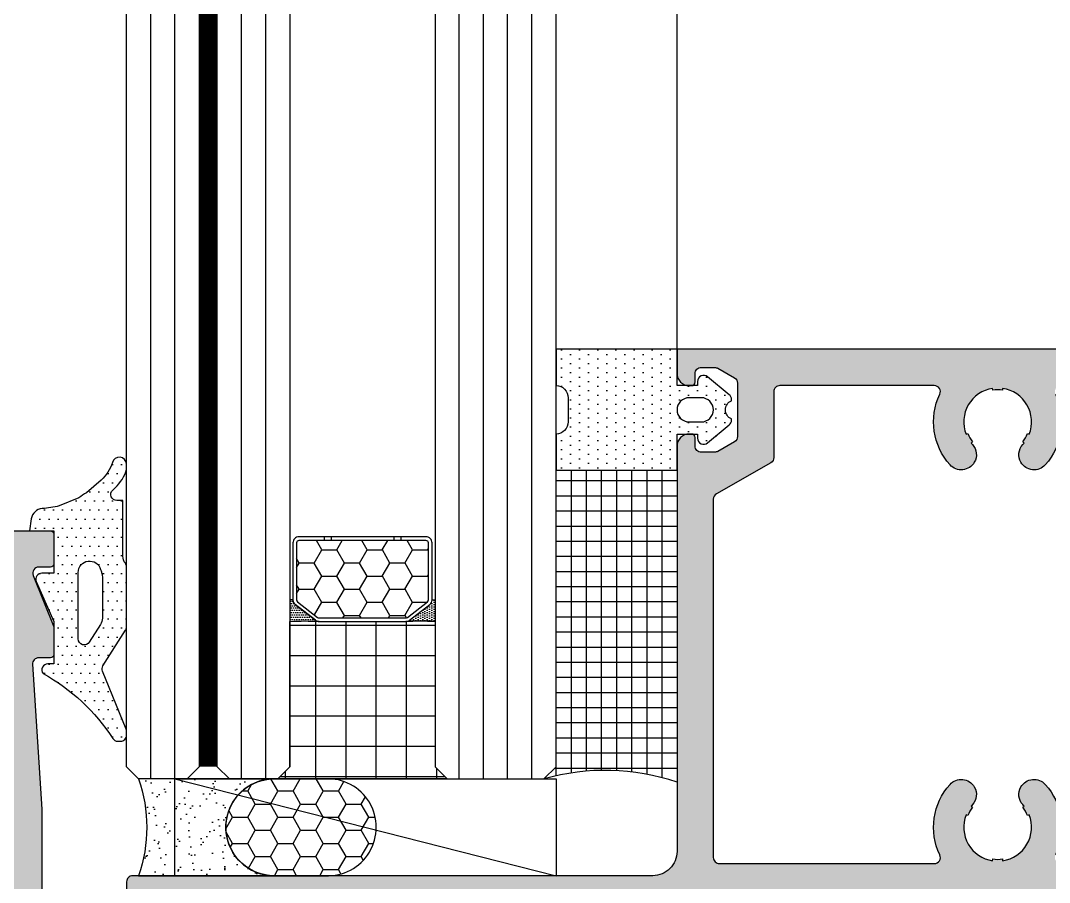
# Model space of a CAD drawing. Header units: millimetres. Extents: x 434053 to 1059003, y -2417481 to 936527.
# Drawn here: x 641060.8 to 641145.8, y -2244145.3 to -2244074 of the extents above; entities that cross this region are included whole.
import ezdxf

# ---------------------------------------------------------------- set-up
doc = ezdxf.new("R2010")
doc.units = ezdxf.units.MM
doc.header["$LTSCALE"] = 1000
doc.header["$MEASUREMENT"] = 0
doc.linetypes.add('HIDDEN', pattern=[9.525, 6.35, -3.175])
for name, color, linetype in [('ELASTOMER', 6, 'Continuous'), ('ELASTOMER-V', 241, 'Continuous'), ('EXTRUSION-V', 141, 'Continuous'), ('EXTRUSION1', 4, 'Continuous'), ('GLASS', 1, 'Continuous'), ('GLASS-V', 11, 'Continuous'), ('HZHZNEWPLOTLAYER#@$TT', 7, 'Continuous'), ('SFC-ELASTOMER', 6, 'Continuous'), ('SFC-ELASTOMER-V', 241, 'Continuous'), ('SILICONE', 8, 'Continuous'), ('SILICONE-V', 9, 'Continuous'), ('型材断面填充', 254, 'Continuous')]:
    doc.layers.add(name, color=color, linetype=linetype)
pattern_1 = [(180, (-8259.038, 34605.197), (2e-12, -2.5), []), (270, (-8259.038, 34605.197), (2.5, 2e-12), [])]
pattern_2 = [(90, (-8261.038, 34583.1971), (1.08253175, 1.875), [1.25, -2.5]), (330, (-8261.038, 34583.1971), (1.082531757, -1.874999996), [1.25, -2.5]), (30, (-8261.038, 34583.1971), (2.165063507, 4e-09), [-2.5, 1.25])]
pattern_3 = [(270, (-2314.46293, 32414.2856), (0.1875, -0.09375), [0, -0.1875])]
pattern_4 = [(180, (-2314.46293, 32414.2856), (-0.09375, -0.1875), [0, -0.1875])]

# ---------------------------------------------------------------- blocks, each defined once
blk = doc.blocks.new('*U431')
at = {"layer": 'GLASS-V'}
h = blk.add_hatch(dxfattribs=at)
h.set_pattern_fill('HONEY', color=256, scale=10, angle=90, style=0)
h.set_pattern_definition(pattern_2)
edge = h.paths.add_edge_path()
edge.add_arc((14.799, 12.25), 0.2, 218, 270, ccw=False)
edge.add_line((14.642, 12.127), (13.342, 13.79))
edge.add_arc((13.5, 13.913), 0.2, 180, 218, ccw=False)
edge.add_line((13.3, 13.913), (13.3, 17.5))
edge.add_line((13.3, 17.5), (13.3, 21.087))
edge.add_arc((13.5, 21.087), 0.2, 142, 180, ccw=False)
edge.add_line((13.342, 21.21), (14.642, 22.873))
edge.add_arc((14.799, 22.75), 0.2, 90, 142, ccw=False)
edge.add_line((14.799, 22.95), (19.5, 22.95))
edge.add_arc((19.5, 22.75), 0.2, 0, 90, ccw=False)
edge.add_line((19.7, 22.75), (19.7, 12.25))
edge.add_arc((19.5, 12.25), 0.2, 270, 360, ccw=False)
edge.add_line((19.5, 12.05), (14.799, 12.05))
at = {"layer": 'SILICONE'}
h = blk.add_hatch(dxfattribs=at)
h.set_pattern_fill('DOTS', color=256, scale=3, angle=180, style=0)
h.set_pattern_definition(pattern_4)
edge = h.paths.add_edge_path()
edge.add_arc((-1.941, 22.294), 14.99, -4.61622, 4.61622, ccw=False)
edge.add_arc((13.473, 21.096), 0.474, 140.89449, 181.10551, ccw=False)
edge.add_line((13.106, 21.395), (14.405, 23.058))
edge.add_arc((14.799, 22.75), 0.5, 90, 142, ccw=False)
edge.add_line((14.799, 23.25), (14.799, 23.5))
edge.add_line((14.799, 23.5), (13, 23.5))
h = blk.add_hatch(dxfattribs=at)
h.set_pattern_fill('DOTS', color=256, scale=3, angle=270, style=0)
h.set_pattern_definition(pattern_3)
edge = h.paths.add_edge_path()
edge.add_arc((-1.941, 12.706), 14.99, 355.38378, 364.61622)
edge.add_arc((13.473, 13.904), 0.474, 178.89449, 219.10551)
edge.add_line((13.106, 13.605), (14.405, 11.942))
edge.add_arc((14.799, 12.25), 0.5, 218, 270)
edge.add_line((14.799, 11.75), (14.799, 11.5))
edge.add_line((14.799, 11.5), (13, 11.5))
at = {"layer": 'SILICONE-V'}
h = blk.add_hatch(dxfattribs=at)
h.set_pattern_fill('ANSI37', color=256, scale=20, angle=135, style=0)
h.set_pattern_definition(pattern_1)
edge = h.paths.add_edge_path()
edge.add_line((0, 24.5), (0, 10.5))
edge.add_line((0, 10.5), (1, 11.5))
edge.add_line((1, 11.5), (13, 11.5))
edge.add_arc((-2.774, 12.732), 15.822, 355.53366, 364.46634)
edge.add_line((13, 13.964), (13, 21.036))
edge.add_arc((-1.769, 22.268), 14.82, 355.23107, 364.76893)
edge.add_line((13, 23.5), (1, 23.5))
edge.add_line((1, 23.5), (0, 24.5))
at = {"layer": 'GLASS'}
for points in [[(2709.928, 23.5), (1, 23.5), (0, 24.5), (0, 32.5), (1, 33.5), (2709.928, 33.5)], [(2709.928, 11.5), (1, 11.5), (0, 10.5), (0, 6.5), (1, 5.5), (2709.928, 5.5)], [(2709.928, 4), (1, 4), (0, 3), (0, -1), (1, -2), (2709.928, -2)]]:
    blk.add_lwpolyline(points, dxfattribs=at)
at = {"layer": 'GLASS-V'}
for p, q in [((0, 31.5), (2709.928, 31.5)), ((0, 29.5), (2709.928, 29.5)), ((0, 27.5), (2709.928, 27.5)), ((0, 25.5), (2709.928, 25.5)), ((20, 20.666, 0), (19.7, 20.666, 0)), ((20, 20.084, 0), (19.7, 20.084, 0)), ((20, 14.916, 0), (19.7, 14.916, 0)), ((20, 14.334, 0), (19.7, 14.334, 0)), ((0, 9.5), (2709.928, 9.5)), ((0, 7.5), (2709.928, 7.5)), ((0, 2), (2709.928, 2)), ((0, 0), (2709.928, 0))]:
    blk.add_line(p, q, dxfattribs=at)
for points in [[(13, 17.5), (13, 21.087, -0.167343), (13.106, 21.395), (14.405, 23.058, -0.230868), (14.799, 23.25), (19.5, 23.25, -0.414214), (20, 22.75), (20, 17.5), (20, 12.25, -0.414214), (19.5, 11.75), (14.799, 11.75, -0.230868), (14.405, 11.942), (13.106, 13.605, -0.167343), (13, 13.913)], [(14.799, 12.05, -0.230868), (14.642, 12.127), (13.342, 13.79, -0.167343), (13.3, 13.913), (13.3, 17.5), (13.3, 21.087, -0.167343), (13.342, 21.21), (14.642, 22.873, -0.230868), (14.799, 22.95), (19.5, 22.95, -0.414214), (19.7, 22.75), (19.7, 12.25, -0.414214), (19.5, 12.05)]]:
    blk.add_lwpolyline(points, format="xyb", close=True, dxfattribs=at)
at = {"layer": 'GLASS-V', "linetype": 'HIDDEN', "const_width": 1.5}
blk.add_lwpolyline([(1, 4.75), (2709.928, 4.75)], dxfattribs=at)
at = {"layer": 'SILICONE'}
for points in [[(0, 24.5), (0, 10.5), (1, 11.5), (13, 11.5, 0.038996), (13, 13.964), (13, 21.036, 0.041641), (13, 23.5), (1, 23.5)], [(13, 23.5, -0.040306), (13, 21.087, -0.177276), (13.106, 21.395), (14.405, 23.058, -0.230868), (14.799, 23.25), (14.799, 23.5)], [(13, 11.5, 0.040306), (13, 13.913, 0.177276), (13.106, 13.605), (14.405, 11.942, 0.230868), (14.799, 11.75), (14.799, 11.5)]]:
    blk.add_lwpolyline(points, format="xyb", close=True, dxfattribs=at)
blk = doc.blocks.new('20221206.181917')
at = {"layer": 'EXTRUSION-V'}
blk.add_line((210.042, 2015, 0), (210.042, 4689.428, 0), dxfattribs=at)
at = {"color": 0, "linetype": 'ByBlock', "xscale": -1, "rotation": 270}
blk.add_blockref('*U431', (166.542, 1979.5, 0), dxfattribs=at)
blk = doc.blocks.new('20211011-LC10')
at = {"layer": '型材断面填充', "linetype": 'ByBlock'}
h = blk.add_hatch(color=256, dxfattribs=at)
edge = h.paths.add_edge_path()
edge.add_line((46.5, 62), (46.7, 62))
edge.add_arc((46.7, 62.3), 0.3, 270, 360)
edge.add_line((47, 62.3), (47, 63))
edge.add_arc((47.5, 63), 0.5, 90, 180, ccw=False)
edge.add_line((47.5, 63.5), (48.617, 63.5))
edge.add_arc((48.617, 63), 0.5, 60.25512, 90, ccw=False)
edge.add_line((48.865, 63.434), (50.248, 62.644))
edge.add_arc((50, 62.21), 0.5, 0, 60.25512, ccw=False)
edge.add_line((50.5, 62.21), (50.5, 57.79))
edge.add_arc((50, 57.79), 0.5, -60.25512, 0, ccw=False)
edge.add_line((50.248, 57.356), (48.865, 56.566))
edge.add_arc((48.617, 57), 0.5, 270, 299.74488, ccw=False)
edge.add_line((48.617, 56.5), (47.5, 56.5))
edge.add_arc((47.5, 57), 0.5, 180, 270, ccw=False)
edge.add_line((47, 57), (47, 57.7))
edge.add_arc((46.7, 57.7), 0.3, 0, 90)
edge.add_line((46.7, 58), (46.5, 58))
edge.add_arc((46.5, 57), 1, 90, 180.00005)
edge.add_line((45.5, 57), (45.5, 23.5))
edge.add_arc((43.5, 23.5), 2, -89.99999, 0.00001, ccw=False)
edge.add_line((43.5, 21.5), (0.5, 21.5))
edge.add_arc((0.5, 21), 0.5, 90.00001, 180)
edge.add_line((0, 21), (0, 14))
edge.add_arc((0.5, 14), 0.5, 180, 270)
edge.add_line((0.5, 13.5), (4.5, 13.5))
edge.add_arc((4.5, 14), 0.5, 270, 360)
edge.add_line((5, 14), (5, 15))
edge.add_arc((4.5, 15), 0.5, 0, 90)
edge.add_line((4.5, 15.5), (2.5, 15.5))
edge.add_arc((2.5, 16), 0.5, 180, 270, ccw=False)
edge.add_line((2, 16), (2, 17.5))
edge.add_arc((2.5, 17.5), 0.5, 90, 180, ccw=False)
edge.add_line((2.5, 18), (22, 18))
edge.add_arc((22, 17.5), 0.5, 0, 90, ccw=False)
edge.add_line((22.5, 17.5), (22.5, 13))
edge.add_arc((23, 13), 0.5, 180, 270)
edge.add_line((23, 12.5), (27, 12.5))
edge.add_arc((27, 13), 0.5, 270, 360)
edge.add_line((27.5, 13), (27.5, 14))
edge.add_arc((27, 14), 0.5, 0, 90)
edge.add_line((27, 14.5), (25, 14.5))
edge.add_arc((25, 15), 0.5, 180, 270, ccw=False)
edge.add_line((24.5, 15), (24.5, 17.5))
edge.add_arc((25, 17.5), 0.5, 90.00002, 180, ccw=False)
edge.add_line((25, 18), (45, 18))
edge.add_arc((45, 17.5), 0.5, 0.00001, 90.00001, ccw=False)
edge.add_line((45.5, 17.5), (45.5, 10))
edge.add_line((45.5, 10), (49.001, 10))
edge.add_arc((49.001, 11), 1, 270, 360)
edge.add_line((50.001, 11), (50.001, 11.2))
edge.add_arc((49.701, 11.2), 0.3, 0, 90)
edge.add_line((49.701, 11.5), (49.001, 11.5))
edge.add_arc((49.001, 12), 0.5, 180, 270, ccw=False)
edge.add_line((48.501, 12), (48.501, 17.617))
edge.add_arc((49.001, 17.617), 0.5, 150.25512, 180, ccw=False)
edge.add_line((48.567, 17.865), (49.357, 19.248))
edge.add_arc((49.791, 19), 0.5, 90, 150.25512, ccw=False)
edge.add_line((49.791, 19.5), (54.211, 19.5))
edge.add_arc((54.211, 19), 0.5, 29.74488, 90, ccw=False)
edge.add_line((54.645, 19.248), (55.435, 17.865))
edge.add_arc((55.001, 17.617), 0.5, 0, 29.74488, ccw=False)
edge.add_line((55.501, 17.617), (55.501, 12))
edge.add_arc((55.001, 12), 0.5, -90, 0, ccw=False)
edge.add_line((55.001, 11.5), (54.301, 11.5))
edge.add_arc((54.301, 11.2), 0.3, 90, 180)
edge.add_line((54.001, 11.2), (54.001, 11))
edge.add_arc((55.001, 11), 1, 180, 270)
edge.add_line((55.001, 10), (56.501, 10))
edge.add_arc((56.501, 10.5), 0.5, 270, 360)
edge.add_line((57.001, 10.5), (57.001, 19))
edge.add_arc((57.501, 19), 0.5, 90.00002, 179.99998, ccw=False)
edge.add_line((57.501, 19.5), (98.5, 19.5))
edge.add_arc((98.5, 19), 0.5, 0, 90, ccw=False)
edge.add_line((99, 19), (99, 14))
edge.add_arc((100, 14), 1, 180, 270)
edge.add_line((100, 13), (100.691, 13))
edge.add_arc((100.691, 13.5), 0.5, 270, 333.43495)
edge.add_line((101.138, 13.276), (101.947, 14.894))
edge.add_arc((101.5, 15.118), 0.5, 333.43495, 360)
edge.add_line((102, 15.118), (102, 59.5))
edge.add_arc((104, 59.5), 2, 90, 180, ccw=False)
edge.add_line((104, 61.5), (125, 61.5))
edge.add_arc((125, 59.5), 2, 0, 90, ccw=False)
edge.add_line((127, 59.5), (127, 15.118))
edge.add_arc((127.5, 15.118), 0.5, 180, 206.56505)
edge.add_line((127.053, 14.894), (127.862, 13.276))
edge.add_arc((128.309, 13.5), 0.5, 206.56505, 270)
edge.add_line((128.309, 13), (129, 13))
edge.add_arc((129, 14), 1, 270, 360)
edge.add_line((130, 14), (130, 19))
edge.add_arc((130.5, 19), 0.5, 90, 180, ccw=False)
edge.add_line((130.5, 19.5), (171.5, 19.5))
edge.add_arc((171.5, 19), 0.5, 0, 90, ccw=False)
edge.add_line((172, 19), (172, 14))
edge.add_arc((173, 14), 1, 180, 270)
edge.add_line((173, 13), (173.691, 13))
edge.add_arc((173.691, 13.5), 0.5, 270, 333.43495)
edge.add_line((174.138, 13.276), (174.947, 14.894))
edge.add_arc((174.5, 15.118), 0.5, 333.43495, 360)
edge.add_line((175, 15.118), (175, 61.5))
edge.add_arc((175.5, 61.5), 0.5, 90, 180, ccw=False)
edge.add_line((175.5, 62), (196.5, 62))
edge.add_arc((196.5, 61.5), 0.5, 0, 90, ccw=False)
edge.add_line((197, 61.5), (197, 49.5))
edge.add_line((197, 49.5), (196, 49))
edge.add_line((196, 49), (196, 41))
edge.add_line((196, 41), (197, 40.5))
edge.add_line((197, 40.5), (197, 32.5))
edge.add_arc((196.5, 32.5), 0.5, -90, 0, ccw=False)
edge.add_line((196.5, 32), (195.5, 32))
edge.add_arc((195.5, 31.5), 0.5, 90, 180)
edge.add_line((195, 31.5), (195, 30.5))
edge.add_arc((195.5, 30.5), 0.5, 180, 270)
edge.add_line((195.5, 30), (204.5, 30))
edge.add_arc((204.5, 29.5), 0.5, 0, 90, ccw=False)
edge.add_line((205, 29.5), (205.5, 29.5))
edge.add_arc((205.5, 30), 0.5, 270, 360)
edge.add_line((206, 30), (206, 32.5))
edge.add_arc((205.5, 32.5), 0.5, 0, 90)
edge.add_line((205.5, 33), (200, 33))
edge.add_line((200, 33), (200, 44.7))
edge.add_arc((200, 45), 0.3, 90, 270, ccw=False)
edge.add_line((200, 45.3), (200, 57))
edge.add_line((200, 57), (205, 57))
edge.add_arc((205, 57.5), 0.5, 270, 360)
edge.add_line((205.5, 57.5), (205.5, 62))
edge.add_arc((205, 62), 0.5, 0, 90)
edge.add_line((205, 62.5), (203.05, 62.5))
edge.add_arc((203.05, 62), 0.5, 90, 191.30993)
edge.add_line((202.559, 61.902), (202.92, 60.098))
edge.add_arc((202.43, 60), 0.5, -90, 11.30993, ccw=False)
edge.add_line((202.43, 59.5), (200.5, 59.5))
edge.add_arc((200.5, 60), 0.5, 180, 270, ccw=False)
edge.add_line((200, 60), (200, 65))
edge.add_line((200, 65), (45.5, 65))
edge.add_line((45.5, 65), (45.5, 63))
edge.add_arc((46.5, 63), 1, 180.00002, 270)
edge = h.paths.add_edge_path(flags=16)
edge.add_arc((77.234, 61.5), 0.5, 90, 205.53323)
edge.add_arc((72, 59), 5.3, -42.02259, 25.53323, ccw=False)
edge.add_arc((75.009, 56.289), 1.25, 210, 317.97741, ccw=False)
edge.add_arc((75.009, 56.289), 1.25, 137.97741, 210, ccw=False)
edge.add_arc((72, 59), 2.8, 317.97741, 321.48038)
edge.add_line((74.191, 57.256), (74.073, 57.35))
edge.add_arc((72, 59), 2.65, 321.48038, 338.51962)
edge.add_line((74.466, 58.03), (74.606, 57.975))
edge.add_arc((72, 59), 2.8, 338.51962, 441.48038)
edge.add_line((72.415, 61.769), (72.393, 61.621))
edge.add_arc((72, 59), 2.65, 81.48038, 98.51962)
edge.add_line((71.607, 61.621), (71.585, 61.769))
edge.add_arc((72, 59), 2.8, 98.51962, 201.48038)
edge.add_line((69.394, 57.975), (69.534, 58.03))
edge.add_arc((72, 59), 2.65, 201.48038, 218.51962)
edge.add_line((69.927, 57.35), (69.809, 57.256))
edge.add_arc((72, 59), 2.8, 218.51962, 222.02259)
edge.add_arc((68.991, 56.289), 1.25, -30, 42.02259, ccw=False)
edge.add_arc((68.991, 56.289), 1.25, 222.02259, 330, ccw=False)
edge.add_arc((72, 59), 5.3, 154.46677, 222.02259, ccw=False)
edge.add_arc((66.766, 61.5), 0.5, 334.46677, 450)
edge.add_line((66.766, 62), (54, 62))
edge.add_arc((54, 61.5), 0.5, 90, 180)
edge.add_line((53.5, 61.5), (53.5, 56.049))
edge.add_arc((53, 56.049), 0.5, 299.74488, 360, ccw=False)
edge.add_line((53.248, 55.615), (48.752, 53.046))
edge.add_arc((49, 52.612), 0.5, 119.74488, 180)
edge.add_line((48.5, 52.612), (48.5, 23))
edge.add_arc((49, 23), 0.5, 180.00001, 270)
edge.add_line((49, 22.5), (66.766, 22.5))
edge.add_arc((66.766, 23), 0.5, 270, 385.53323)
edge.add_arc((72, 25.5), 5.3, 137.97741, 205.53323, ccw=False)
edge.add_arc((68.991, 28.211), 1.25, 30, 137.97741, ccw=False)
edge.add_arc((68.991, 28.211), 1.25, -42.02259, 30, ccw=False)
edge.add_arc((72, 25.5), 2.8, 137.97741, 141.48038)
edge.add_line((69.809, 27.244), (69.927, 27.15))
edge.add_arc((72, 25.5), 2.65, 141.48038, 158.51962)
edge.add_line((69.534, 26.47), (69.394, 26.525))
edge.add_arc((72, 25.5), 2.8, 158.51962, 261.48038)
edge.add_line((71.585, 22.731), (71.607, 22.879))
edge.add_arc((72, 25.5), 2.65, 261.48038, 278.51962)
edge.add_line((72.393, 22.879), (72.415, 22.731))
edge.add_arc((72, 25.5), 2.8, 278.51962, 381.48038)
edge.add_line((74.606, 26.525), (74.466, 26.47))
edge.add_arc((72, 25.5), 2.65, 21.48038, 38.51962)
edge.add_line((74.073, 27.15), (74.191, 27.244))
edge.add_arc((72, 25.5), 2.8, 38.51962, 42.02259)
edge.add_arc((75.009, 28.211), 1.25, 150, 222.02259, ccw=False)
edge.add_arc((75.009, 28.211), 1.25, 42.02259, 150, ccw=False)
edge.add_arc((72, 25.5), 5.3, -25.53323, 42.02259, ccw=False)
edge.add_arc((77.234, 23), 0.5, 154.46677, 270)
edge.add_line((77.234, 22.5), (98.5, 22.5))
edge.add_arc((98.5, 23), 0.5, 270, 360)
edge.add_line((99, 23), (99, 61.5))
edge.add_arc((98.5, 61.5), 0.5, 0, 90)
edge.add_line((98.5, 62), (77.234, 62))
edge = h.paths.add_edge_path(flags=16)
edge.add_arc((171.5, 23), 0.5, -90, 0, ccw=False)
edge.add_line((171.5, 22.5), (155.234, 22.5))
edge.add_arc((155.234, 23), 0.5, 154.46677, 270, ccw=False)
edge.add_arc((150, 25.5), 5.3, 334.46677, 402.02259)
edge.add_arc((153.009, 28.211), 1.25, 42.02259, 150)
edge.add_arc((153.009, 28.211), 1.25, 150, 222.02259)
edge.add_arc((150, 25.5), 2.8, 38.51962, 42.02259, ccw=False)
edge.add_line((152.191, 27.244), (152.073, 27.15))
edge.add_arc((150, 25.5), 2.65, 21.48038, 38.51962, ccw=False)
edge.add_line((152.466, 26.47), (152.606, 26.525))
edge.add_arc((150, 25.5), 2.8, -81.48038, 21.48038, ccw=False)
edge.add_line((150.415, 22.731), (150.393, 22.879))
edge.add_arc((150, 25.5), 2.65, 261.48038, 278.51962, ccw=False)
edge.add_line((149.607, 22.879), (149.585, 22.731))
edge.add_arc((150, 25.5), 2.8, 158.51962, 261.48038, ccw=False)
edge.add_line((147.394, 26.525), (147.534, 26.47))
edge.add_arc((150, 25.5), 2.65, 141.48038, 158.51962, ccw=False)
edge.add_line((147.927, 27.15), (147.809, 27.244))
edge.add_arc((150, 25.5), 2.8, 137.97741, 141.48038, ccw=False)
edge.add_arc((146.991, 28.211), 1.25, 317.97741, 390)
edge.add_arc((146.991, 28.211), 1.25, 30, 137.97741)
edge.add_arc((150, 25.5), 5.3, 137.97741, 205.53323)
edge.add_arc((144.766, 23), 0.5, -90, 25.53323, ccw=False)
edge.add_line((144.766, 22.5), (130.5, 22.5))
edge.add_arc((130.5, 23), 0.5, 180, 270, ccw=False)
edge.add_line((130, 23), (130, 61.5))
edge.add_arc((130.5, 61.5), 0.5, 90, 180, ccw=False)
edge.add_line((130.5, 62), (144.766, 62))
edge.add_arc((144.766, 61.5), 0.5, -25.53323, 90, ccw=False)
edge.add_arc((150, 59), 5.3, 154.46677, 222.02259)
edge.add_arc((146.991, 56.289), 1.25, 222.02259, 330)
edge.add_arc((146.991, 56.289), 1.25, 330, 402.02259)
edge.add_arc((150, 59), 2.8, 218.51962, 222.02259, ccw=False)
edge.add_line((147.809, 57.256), (147.927, 57.35))
edge.add_arc((150, 59), 2.65, 201.48038, 218.51962, ccw=False)
edge.add_line((147.534, 58.03), (147.394, 57.975))
edge.add_arc((150, 59), 2.8, 98.51962, 201.48038, ccw=False)
edge.add_line((149.585, 61.769), (149.607, 61.621))
edge.add_arc((150, 59), 2.65, 81.48038, 98.51962, ccw=False)
edge.add_line((150.393, 61.621), (150.415, 61.769))
edge.add_arc((150, 59), 2.8, -21.48038, 81.48038, ccw=False)
edge.add_line((152.606, 57.975), (152.466, 58.03))
edge.add_arc((150, 59), 2.65, 321.48038, 338.51962, ccw=False)
edge.add_line((152.073, 57.35), (152.191, 57.256))
edge.add_arc((150, 59), 2.8, 317.97741, 321.48038, ccw=False)
edge.add_arc((153.009, 56.289), 1.25, 137.97741, 210)
edge.add_arc((153.009, 56.289), 1.25, 210, 317.97741)
edge.add_arc((150, 59), 5.3, 317.97741, 385.53323)
edge.add_arc((155.234, 61.5), 0.5, 90, 205.53323, ccw=False)
edge.add_line((155.234, 62), (171.5, 62))
edge.add_arc((171.5, 61.5), 0.5, 0, 90, ccw=False)
edge.add_line((172, 61.5), (172, 23))
at = {"color": 0, "linetype": 'ByBlock'}
for points in [[(200, 65), (45.5, 65), (45.5, 63, 0.414213), (46.5, 62), (46.7, 62, 0.414214), (47, 62.3), (47, 63, -0.414214), (47.5, 63.5), (48.617, 63.5, -0.13052), (48.865, 63.434), (50.248, 62.644, -0.269143), (50.5, 62.21), (50.5, 57.79, -0.269143), (50.248, 57.356), (48.865, 56.566, -0.13052), (48.617, 56.5), (47.5, 56.5, -0.414214), (47, 57), (47, 57.7, 0.414214), (46.7, 58), (46.5, 58, 0.414214), (45.5, 57), (45.5, 23.5, -0.414214), (43.5, 21.5), (0.5, 21.5, 0.414214), (0, 21), (0, 14, 0.414214)], [(76.782, 61.284, -0.303613), (75.937, 55.452, -0.509401), (73.926, 55.664, -0.325029), (74.08, 57.126, 0.015286), (74.191, 57.256), (74.073, 57.35, 0.074485), (74.466, 58.03), (74.606, 57.975, 0.482132), (72.415, 61.769), (72.393, 61.621, 0.074485), (71.607, 61.621), (71.585, 61.769, 0.482132), (69.394, 57.975), (69.534, 58.03, 0.074485), (69.927, 57.35), (69.809, 57.256, 0.015286), (69.92, 57.126, -0.325029), (70.074, 55.664, -0.509401), (68.063, 55.452, -0.303613), (67.218, 61.284, 0.55165), (66.766, 62), (54, 62, 0.414214), (53.5, 61.5), (53.5, 56.049, -0.269143), (53.248, 55.615), (48.752, 53.046, 0.269143), (48.5, 52.612), (48.5, 23, 0.414214), (49, 22.5), (66.766, 22.5, 0.55165), (67.218, 23.216, -0.303613), (68.063, 29.048, -0.509401), (70.074, 28.836, -0.325029), (69.92, 27.374, 0.015286), (69.809, 27.244), (69.927, 27.15, 0.074485), (69.534, 26.47), (69.394, 26.525, 0.482132), (71.585, 22.731), (71.607, 22.879, 0.074485), (72.393, 22.879), (72.415, 22.731, 0.482132), (74.606, 26.525), (74.466, 26.47, 0.074485), (74.073, 27.15), (74.191, 27.244, 0.015286), (74.08, 27.374, -0.325029), (73.926, 28.836, -0.509401), (75.937, 29.048, -0.303613), (76.782, 23.216, 0.55165)]]:
    blk.add_lwpolyline(points, format="xyb", dxfattribs=at)
blk = doc.blocks.new('20200525-BLGB01')
at = {"layer": '型材断面填充', "linetype": 'ByBlock'}
h = blk.add_hatch(color=256, dxfattribs=at)
edge = h.paths.add_edge_path()
edge.add_line((-13, 37.2), (-13, 34.8))
edge.add_arc((-13.3, 34.8), 0.3, 270, 360, ccw=False)
edge.add_line((-13.3, 34.5), (-14.261, 34.5))
edge.add_arc((-14.261, 34), 0.5, 90, 201.80141)
edge.add_line((-14.726, 33.814), (-13.021, 29.554))
edge.add_arc((-13.3, 29.442), 0.3, 0, 21.80141, ccw=False)
edge.add_line((-13, 29.442), (-13, 27.3))
edge.add_arc((-13.3, 27.3), 0.3, -90, 0, ccw=False)
edge.add_line((-13.3, 27), (-14.267, 27))
edge.add_arc((-14.267, 26.5), 0.5, 90, 183.66194)
edge.add_line((-14.766, 26.468), (-14, 14.5))
edge.add_line((-14, 14.5), (-14, 1.5))
edge.add_arc((-13, 1.5), 1, 180, 270)
edge.add_line((-13, 0.5), (-2, 0.5))
edge.add_line((-2, 0.5), (-2, 3))
edge.add_line((-2, 3), (-4.2, 3))
edge.add_arc((-4.2, 3.3), 0.3, 180, 270, ccw=False)
edge.add_line((-4.5, 3.3), (-4.5, 4.235))
edge.add_arc((-4.2, 4.235), 0.3, 97.18076, 180, ccw=False)
edge.add_line((-4.238, 4.533), (-0.563, 4.996))
edge.add_arc((-0.5, 4.5), 0.5, 0, 97.18076, ccw=False)
edge.add_line((0, 4.5), (0, 0))
edge.add_line((0, 0), (21, 0))
edge.add_line((21, 0), (21, 2.5))
edge.add_line((21, 2.5), (18.3, 2.5))
edge.add_arc((18.3, 2.8), 0.3, 180, 270, ccw=False)
edge.add_line((18, 2.8), (18, 3.732))
edge.add_arc((18.3, 3.732), 0.3, 96.37937, 180, ccw=False)
edge.add_line((18.267, 4.03), (22.444, 4.497))
edge.add_arc((22.5, 4), 0.5, 0, 96.37935, ccw=False)
edge.add_line((23, 4), (23, -1.5))
edge.add_arc((22, -1.5), 1, -90, 0, ccw=False)
edge.add_line((22, -2.5), (-16.5, -2.5))
edge.add_arc((-16.5, -2), 0.5, 180, 270, ccw=False)
edge.add_line((-17, -2), (-17, 37))
edge.add_arc((-16.5, 37), 0.5, 90, 180, ccw=False)
edge.add_line((-16.5, 37.5), (-13.3, 37.5))
edge.add_arc((-13.3, 37.2), 0.3, 0, 90, ccw=False)
at = {"color": 0, "linetype": 'ByBlock'}
blk.add_lwpolyline([(-13, 37.2), (-13, 34.8, -0.414214), (-13.3, 34.5), (-14.261, 34.5, 0.530598), (-14.726, 33.814), (-13.021, 29.554, -0.095415), (-13, 29.442), (-13, 27.3, -0.414214), (-13.3, 27), (-14.267, 27, 0.43306), (-14.766, 26.468), (-14, 14.5), (-14, 1.5, 0.414214), (-13, 0.5), (-2, 0.5), (-2, 3), (-4.2, 3, -0.414214), (-4.5, 3.3), (-4.5, 4.235, -0.377964), (-4.238, 4.533), (-0.563, 4.996, -0.451416), (0, 4.5), (0, 0), (21, 0), (21, 2.5), (18.3, 2.5, -0.414214), (18, 2.8), (18, 3.732, -0.381966), (18.267, 4.03), (22.444, 4.497, -0.447213), (23, 4), (23, -1.5, -0.414214), (22, -2.5), (-16.5, -2.5, -0.414214), (-17, -2), (-17, 37, -0.414214), (-16.5, 37.5), (-13.3, 37.5, -0.414214)], format="xyb", close=True, dxfattribs=at)
blk = doc.blocks.new('*U439')
at = {"layer": 'GLASS-V'}
h = blk.add_hatch(dxfattribs=at)
h.set_pattern_fill('HONEY', color=256, scale=10, angle=90, style=0)
h.set_pattern_definition(pattern_2)
edge = h.paths.add_edge_path()
edge.add_arc((14.799, 12.25), 0.2, 218, 270, ccw=False)
edge.add_line((14.642, 12.127), (13.342, 13.79))
edge.add_arc((13.5, 13.913), 0.2, 180, 218, ccw=False)
edge.add_line((13.3, 13.913), (13.3, 17.5))
edge.add_line((13.3, 17.5), (13.3, 21.087))
edge.add_arc((13.5, 21.087), 0.2, 142, 180, ccw=False)
edge.add_line((13.342, 21.21), (14.642, 22.873))
edge.add_arc((14.799, 22.75), 0.2, 90, 142, ccw=False)
edge.add_line((14.799, 22.95), (19.5, 22.95))
edge.add_arc((19.5, 22.75), 0.2, 0, 90, ccw=False)
edge.add_line((19.7, 22.75), (19.7, 12.25))
edge.add_arc((19.5, 12.25), 0.2, 270, 360, ccw=False)
edge.add_line((19.5, 12.05), (14.799, 12.05))
at = {"layer": 'SILICONE'}
h = blk.add_hatch(dxfattribs=at)
h.set_pattern_fill('DOTS', color=256, scale=3, angle=180, style=0)
h.set_pattern_definition(pattern_4)
edge = h.paths.add_edge_path()
edge.add_arc((-1.941, 22.294), 14.99, -4.61622, 4.61622, ccw=False)
edge.add_arc((13.473, 21.096), 0.474, 140.89449, 181.10551, ccw=False)
edge.add_line((13.106, 21.395), (14.405, 23.058))
edge.add_arc((14.799, 22.75), 0.5, 90, 142, ccw=False)
edge.add_line((14.799, 23.25), (14.799, 23.5))
edge.add_line((14.799, 23.5), (13, 23.5))
h = blk.add_hatch(dxfattribs=at)
h.set_pattern_fill('DOTS', color=256, scale=3, angle=270, style=0)
h.set_pattern_definition(pattern_3)
edge = h.paths.add_edge_path()
edge.add_arc((-1.941, 12.706), 14.99, 355.38378, 364.61622)
edge.add_arc((13.473, 13.904), 0.474, 178.89449, 219.10551)
edge.add_line((13.106, 13.605), (14.405, 11.942))
edge.add_arc((14.799, 12.25), 0.5, 218, 270)
edge.add_line((14.799, 11.75), (14.799, 11.5))
edge.add_line((14.799, 11.5), (13, 11.5))
at = {"layer": 'SILICONE-V'}
h = blk.add_hatch(dxfattribs=at)
h.set_pattern_fill('ANSI37', color=256, scale=20, angle=135, style=0)
h.set_pattern_definition(pattern_1)
edge = h.paths.add_edge_path()
edge.add_line((0, 24.5), (0, 10.5))
edge.add_line((0, 10.5), (1, 11.5))
edge.add_line((1, 11.5), (13, 11.5))
edge.add_arc((-2.774, 12.732), 15.822, 355.53366, 364.46634)
edge.add_line((13, 13.964), (13, 21.036))
edge.add_arc((-1.769, 22.268), 14.82, 355.23107, 364.76893)
edge.add_line((13, 23.5), (1, 23.5))
edge.add_line((1, 23.5), (0, 24.5))
at = {"layer": 'GLASS'}
for points in [[(330.366, 23.5), (1, 23.5), (0, 24.5), (0, 32.5), (1, 33.5), (330.366, 33.5)], [(330.366, 11.5), (1, 11.5), (0, 10.5), (0, 6.5), (1, 5.5), (330.366, 5.5)], [(330.366, 4), (1, 4), (0, 3), (0, -1), (1, -2), (330.366, -2)]]:
    blk.add_lwpolyline(points, dxfattribs=at)
at = {"layer": 'GLASS-V'}
for p, q in [((0, 31.5), (330.366, 31.5)), ((0, 29.5), (330.366, 29.5)), ((0, 27.5), (330.366, 27.5)), ((0, 25.5), (330.366, 25.5)), ((20, 20.666, 0), (19.7, 20.666, 0)), ((20, 20.084, 0), (19.7, 20.084, 0)), ((20, 14.916, 0), (19.7, 14.916, 0)), ((20, 14.334, 0), (19.7, 14.334, 0)), ((0, 9.5), (330.366, 9.5)), ((0, 7.5), (330.366, 7.5)), ((0, 2), (330.366, 2)), ((0, 0), (330.366, 0))]:
    blk.add_line(p, q, dxfattribs=at)
for points in [[(13, 17.5), (13, 21.087, -0.167343), (13.106, 21.395), (14.405, 23.058, -0.230868), (14.799, 23.25), (19.5, 23.25, -0.414214), (20, 22.75), (20, 17.5), (20, 12.25, -0.414214), (19.5, 11.75), (14.799, 11.75, -0.230868), (14.405, 11.942), (13.106, 13.605, -0.167343), (13, 13.913)], [(14.799, 12.05, -0.230868), (14.642, 12.127), (13.342, 13.79, -0.167343), (13.3, 13.913), (13.3, 17.5), (13.3, 21.087, -0.167343), (13.342, 21.21), (14.642, 22.873, -0.230868), (14.799, 22.95), (19.5, 22.95, -0.414214), (19.7, 22.75), (19.7, 12.25, -0.414214), (19.5, 12.05)]]:
    blk.add_lwpolyline(points, format="xyb", close=True, dxfattribs=at)
at = {"layer": 'GLASS-V', "linetype": 'HIDDEN', "const_width": 1.5}
blk.add_lwpolyline([(1, 4.75), (330.366, 4.75)], dxfattribs=at)
at = {"layer": 'SILICONE'}
for points in [[(0, 24.5), (0, 10.5), (1, 11.5), (13, 11.5, 0.038996), (13, 13.964), (13, 21.036, 0.041641), (13, 23.5), (1, 23.5)], [(13, 23.5, -0.040306), (13, 21.087, -0.177276), (13.106, 21.395), (14.405, 23.058, -0.230868), (14.799, 23.25), (14.799, 23.5)], [(13, 11.5, 0.040306), (13, 13.913, 0.177276), (13.106, 13.605), (14.405, 11.942, 0.230868), (14.799, 11.75), (14.799, 11.5)]]:
    blk.add_lwpolyline(points, format="xyb", close=True, dxfattribs=at)
blk = doc.blocks.new('*U555')
at = {"layer": 'ELASTOMER-V', "linetype": 'ByBlock'}
h = blk.add_hatch(dxfattribs=at)
h.set_pattern_fill('DOTS', color=256, scale=12, style=0)
h.set_pattern_definition([(0, (0, -2), (0.375, 0.75), [0, -0.75])])
edge = h.paths.add_edge_path()
edge.add_arc((1, -14.813), 1, 0, 90)
edge.add_line((1, -13.813), (-1, -13.813))
edge.add_arc((-1, -14.813), 1, 90, 180)
edge.add_line((-2, -14.813), (-5, -14.813))
edge.add_line((-5, -14.813), (-5, -4.813))
edge.add_line((-5, -4.813), (-2, -4.813))
edge.add_line((-2, -4.813), (-2, -3.113))
edge.add_line((-2, -3.113), (-2.35, -3.113))
edge.add_arc((-2.35, -2.613), 0.5, 140.46542, 270, ccw=False)
edge.add_line((-2.736, -2.294), (-1.25, -0.494))
edge.add_arc((-0.864, -0.813), 0.5, 90, 140.46542, ccw=False)
edge.add_line((-0.864, -0.312), (-0.75, -0.312))
edge.add_arc((0, 0), 0.813, 202.61986, 337.38014)
edge.add_line((0.75, -0.312), (0.864, -0.312))
edge.add_arc((0.864, -0.812), 0.5, 39.53458, 90, ccw=False)
edge.add_line((1.25, -0.494), (2.736, -2.294))
edge.add_arc((2.35, -2.613), 0.5, -90, 39.53458, ccw=False)
edge.add_line((2.35, -3.113), (2, -3.113))
edge.add_line((2, -3.113), (2, -4.813))
edge.add_line((2, -4.813), (5, -4.813))
edge.add_line((5, -4.813), (5, -14.813))
edge.add_line((5, -14.813), (2, -14.813))
edge = h.paths.add_edge_path(flags=16)
edge.add_line((1, -2.812), (1, -3.812))
edge.add_arc((0, -3.812), 1, -180, 0, ccw=False)
edge.add_line((-1, -3.812), (-1, -2.812))
edge.add_arc((0, -2.812), 1, 0, 180, ccw=False)
at = {"color": 0, "linetype": 'ByBlock'}
for points in [[(2, -14.813, 0.414214), (1, -13.813), (-1, -13.813, 0.414214), (-2, -14.813), (-5, -14.813), (-5, -4.813), (-2, -4.813), (-2, -3.113), (-2.35, -3.113, -0.634219), (-2.736, -2.294), (-1.25, -0.494, -0.223826), (-0.864, -0.312), (-0.75, -0.312, 0.666667), (0.75, -0.312), (0.864, -0.312, -0.223826), (1.25, -0.494), (2.736, -2.294, -0.634219), (2.35, -3.113), (2, -3.113), (2, -4.813), (5, -4.813), (5, -14.813)], [(1, -2.812), (1, -3.812, -1), (-1, -3.812), (-1, -2.812, -1)]]:
    blk.add_lwpolyline(points, format="xyb", close=True, dxfattribs=at)
blk = doc.blocks.new('1902-190121-05')
at = {"layer": 'SFC-ELASTOMER-V'}
h = blk.add_hatch(dxfattribs=at)
h.set_pattern_fill('DOTS', color=256, scale=12, style=0)
h.set_pattern_definition([(0, (-98970.10256, 48449.7369), (0.375, 0.75), [0, -0.75])])
edge = h.paths.add_edge_path(flags=16)
edge.add_arc((3, 3.792), 1, 340.05156, 360)
edge.add_line((4, 3.792), (4, 7.216))
edge.add_arc((3, 7.216), 1, 0, 32.51252)
edge.add_line((3.843, 7.754), (2.922, 9.2))
edge.add_arc((2.5, 8.931), 0.5, 32.51252, 180)
edge.add_line((2, 8.931), (2, 3.445))
edge.add_arc((2.945, 3.445), 0.945, 180, 344.04362)
edge.add_arc((7.7, 2.086), 4, 160.05156, 164.04362, ccw=False)
edge = h.paths.add_edge_path()
edge.add_line((5.7, -2.5), (5.2, -2.5))
edge.add_arc((5.2, -3), 0.5, 90, 226.5751)
edge.add_line((4.857, -3.363), (5.062, -3.558))
edge.add_arc((2.81, -5.997), 3.32, 16.08254, 47.2847, ccw=False)
edge.add_line((6, -5.077), (6, -5.528))
edge.add_arc((5.41, -5.495), 0.591, 194.26011, 356.82648, ccw=False)
edge.add_arc((1.383, -6.821), 3.651, 18.86014, 46.15869)
edge.add_line((3.912, -4.187), (2.695, -3.144))
edge.add_arc((6.85, 3.943), 8.215, 234.2774, 239.61778, ccw=False)
edge.add_line((2.053, -2.727), (0.434, -2.062))
edge.add_arc((-1.814, -11.806), 10, 77.00538, 85.15039)
edge.add_arc((-0.884, -0.845), 1, 188.53077, 265.15039, ccw=False)
edge.add_line((-1.873, -0.993), (-2.022, 0))
edge.add_line((-2.022, 0), (0, 0))
edge.add_line((0, 0), (0, 3.5))
edge.add_line((0, 3.5), (-1, 3.5))
edge.add_arc((-1, 4), 0.5, 157.38014, 270, ccw=False)
edge.add_line((-1.462, 4.192), (0, 7.5))
edge.add_line((0, 7.5), (0, 11))
edge.add_line((0, 11), (-0.5, 11))
edge.add_arc((-0.5, 11.5), 0.5, 143.1301, 270, ccw=False)
edge.add_arc((-8.486, 25.719), 15.852, 298.59032, 327.30873)
edge.add_arc((5.276, 16.887), 0.5, 90, 147.30873, ccw=False)
edge.add_line((5.276, 17.387), (5.5, 17.387))
edge.add_arc((5.5, 16.887), 0.5, 0, 90, ccw=False)
edge.add_line((6, 16.887), (6, 16.572))
edge.add_arc((5.5, 16.572), 0.5, 337.76523, 360, ccw=False)
edge.add_line((5.963, 16.383), (4.01, 11.606))
edge.add_arc((4.473, 11.417), 0.5, 157.76523, 212.51252)
edge.add_line((4.051, 11.148), (5.922, 8.214))
edge.add_arc((5.5, 7.945), 0.5, 0, 32.51252, ccw=False)
edge.add_line((6, 7.945), (6, 2.986))
edge.add_arc((5.5, 2.986), 0.5, 323.1301, 360, ccw=False)
edge.add_arc((6.7, 2.086), 1, 143.1301, 180)
edge.add_line((5.7, 2.086), (5.7, -2.5))
at = {"color": 0, "linetype": 'ByBlock'}
blk.add_lwpolyline([(5.7, -2.5), (5.2, -2.5, 0.678166), (4.857, -3.363), (5.062, -3.558, -0.136993), (6, -5.077), (6, -5.528, -0.858364), (4.838, -5.641), (4.838, -5.641, 0.119679), (3.912, -4.187), (2.695, -3.144, -0.023306), (2.053, -2.727), (0.434, -2.062, 0.035554), (-0.969, -1.841, -0.347355), (-1.873, -0.993), (-2.022, 0), (0, 0), (0, 3.5), (-1, 3.5, -0.535184), (-1.462, 4.192), (0, 7.5), (0, 11), (-0.5, 11, -0.618034), (-0.9, 11.8, 0.125968), (4.855, 17.157, -0.255402), (5.276, 17.387), (5.5, 17.387, -0.414214), (6, 16.887), (6, 16.572, -0.097323), (5.963, 16.383), (4.01, 11.606, 0.24353), (4.051, 11.148), (5.922, 8.214, -0.142822), (6, 7.945), (6, 2.986, -0.162278), (5.9, 2.686, 0.162278), (5.7, 2.086), (5.7, -2.5)], format="xyb", dxfattribs=at)
blk.add_lwpolyline([(3.94, 3.45, 0.087262), (4, 3.792), (4, 7.216, 0.142822), (3.843, 7.754), (2.922, 9.2, 0.750054), (2, 8.931), (2, 3.445, 0.869621), (3.854, 3.185, -0.01742)], format="xyb", close=True, dxfattribs=at)
blk = doc.blocks.new('A$C05C97E59')
at = {"layer": 'ELASTOMER-V'}
h = blk.add_hatch(dxfattribs=at)
h.set_pattern_fill('HONEY', color=256, scale=10, style=0)
h.set_pattern_definition([(360, (32172.068, -7293.6877), (1.875, 1.082531755), [1.25, -2.5]), (120, (32172.068, -7293.6877), (-1.875, 1.082531755), [1.25, -2.5]), (60, (32172.068, -7293.6877), (9e-16, 2.16506351), [-2.5, 1.25])])
edge = h.paths.add_edge_path()
edge.add_arc((-737.268, 437.952), 4.006, 266.98292, 453.01707)
edge.add_line((-737.479, 441.952), (-741.479, 441.952))
edge.add_arc((-741.69, 437.952), 4.006, 446.97622, 633.02378)
edge.add_line((-741.479, 433.952), (-737.479, 433.952))
at = {"layer": 'SILICONE', "linetype": 'ByBlock'}
h = blk.add_hatch(dxfattribs=at)
h.set_pattern_fill('AR-SAND', color=256, angle=-90, style=0)
h.set_pattern_definition([(307.5, (32172.068, -7293.6877), (1.92682377, 0.06299336), [0, -1.52, 0, -1.7, 0, -1.625]), (277.5, (32172.068, -7293.6877), (2.82214607, -1.7697767), [0, -0.82, 0, -1.37, 0, -0.525]), (237.5, (32172.068, -7292.4577), (0.00565905, -3.11414186), [0, -0.5, 0, -1.8, 0, -2.35]), (227.5, (32172.068, -7292.4577), (0.87767556, -3.0061266), [0, -0.25, 0, -1.18, 0, -1.35])])
edge = h.paths.add_edge_path()
edge.add_arc((-741.69, 437.952), 4.006, 93.02382, 273.02382, ccw=False)
edge.add_line((-741.901, 441.952), (-752.903, 441.952))
edge.add_arc((-764.611, 437.952), 12.373, 341.1378, 378.8622, ccw=False)
edge.add_line((-752.903, 433.952), (-741.479, 433.952))
at = {"layer": 'SILICONE-V', "linetype": 'ByBlock'}
h = blk.add_hatch(dxfattribs=at)
h.set_pattern_fill('ANSI37', color=256, scale=10, angle=315, style=0)
h.set_pattern_definition([(360, (-30511.1747, -17483.3127), (2e-16, 1.25), []), (90, (-30511.1747, -17483.3127), (-1.25, 3e-16), [])])
edge = h.paths.add_edge_path()
edge.add_line((-708.403, 467.452), (-708.403, 441.681))
edge.add_arc((-714.311, 425.202), 17.506, 70.27518, 106.90835)
edge.add_line((-719.403, 441.952), (-718.403, 442.952))
edge.add_line((-718.403, 442.952), (-718.403, 467.452))
edge.add_line((-718.403, 467.452), (-708.403, 467.452))
at = {"layer": 'ELASTOMER'}
blk.add_lwpolyline([(-737.479, 433.952, 1.054095), (-737.479, 441.952), (-741.479, 441.952, 1.054218), (-741.479, 433.952)], format="xyb", close=True, dxfattribs=at)
at = {"layer": 'ELASTOMER-V', "linetype": 'HIDDEN'}
blk.add_line((-749.903, 441.952), (-718.403, 433.952), dxfattribs=at)
at = {"layer": 'ELASTOMER-V'}
blk.add_lwpolyline([(-749.903, 441.952), (-718.403, 441.952), (-718.403, 433.952), (-749.903, 433.952)], close=True, dxfattribs=at)
at = {"layer": 'EXTRUSION-V'}
blk.add_line((-708.403, 477.452), (-708.403, 772.318, 0), dxfattribs=at)
at = {"layer": 'SILICONE'}
for points in [[(-708.403, 467.452), (-708.403, 441.681, 0.151513), (-719.403, 441.952), (-718.403, 442.952), (-718.403, 467.452)], [(-741.479, 433.952, -1), (-741.901, 441.952), (-752.903, 441.952, -0.166107), (-752.903, 433.952)]]:
    blk.add_lwpolyline(points, format="xyb", close=True, dxfattribs=at)
at = {"color": 0, "linetype": 'ByBlock', "xscale": -1, "rotation": 270}
blk.add_blockref('*U439', (-751.903, 441.952), dxfattribs=at)
at = {"layer": 'ELASTOMER', "xscale": -1, "rotation": 270}
blk.add_blockref('*U555', (-703.59, 472.452), dxfattribs=at)
at = {"layer": 'EXTRUSION1'}
for name, p in [('20211011-LC10', (-753.903, 412.452)), ('20200525-BLGB01', (-746.903, 424.952))]:
    blk.add_blockref(name, p, dxfattribs=at)
at = {"layer": 'SFC-ELASTOMER', "xscale": -1, "rotation": 180}
blk.add_blockref('1902-190121-05', (-759.903, 462.452), dxfattribs=at)
blk = doc.blocks.new('A$C6AE5520D')
for name, p in [('20221206.181917', (15012.698, 10265.137)), ('A$C05C97E59', (15931.143, 11802.685, 0))]:
    blk.add_blockref(name, p)

msp = doc.modelspace()

# ---------------------------------------------------------------- block references
at = {"layer": 'HZHZNEWPLOTLAYER#@$TT'}
msp.add_blockref('A$C6AE5520D', (625892.316, -2256381.347), dxfattribs=at)

doc.saveas('drawing.dxf')
